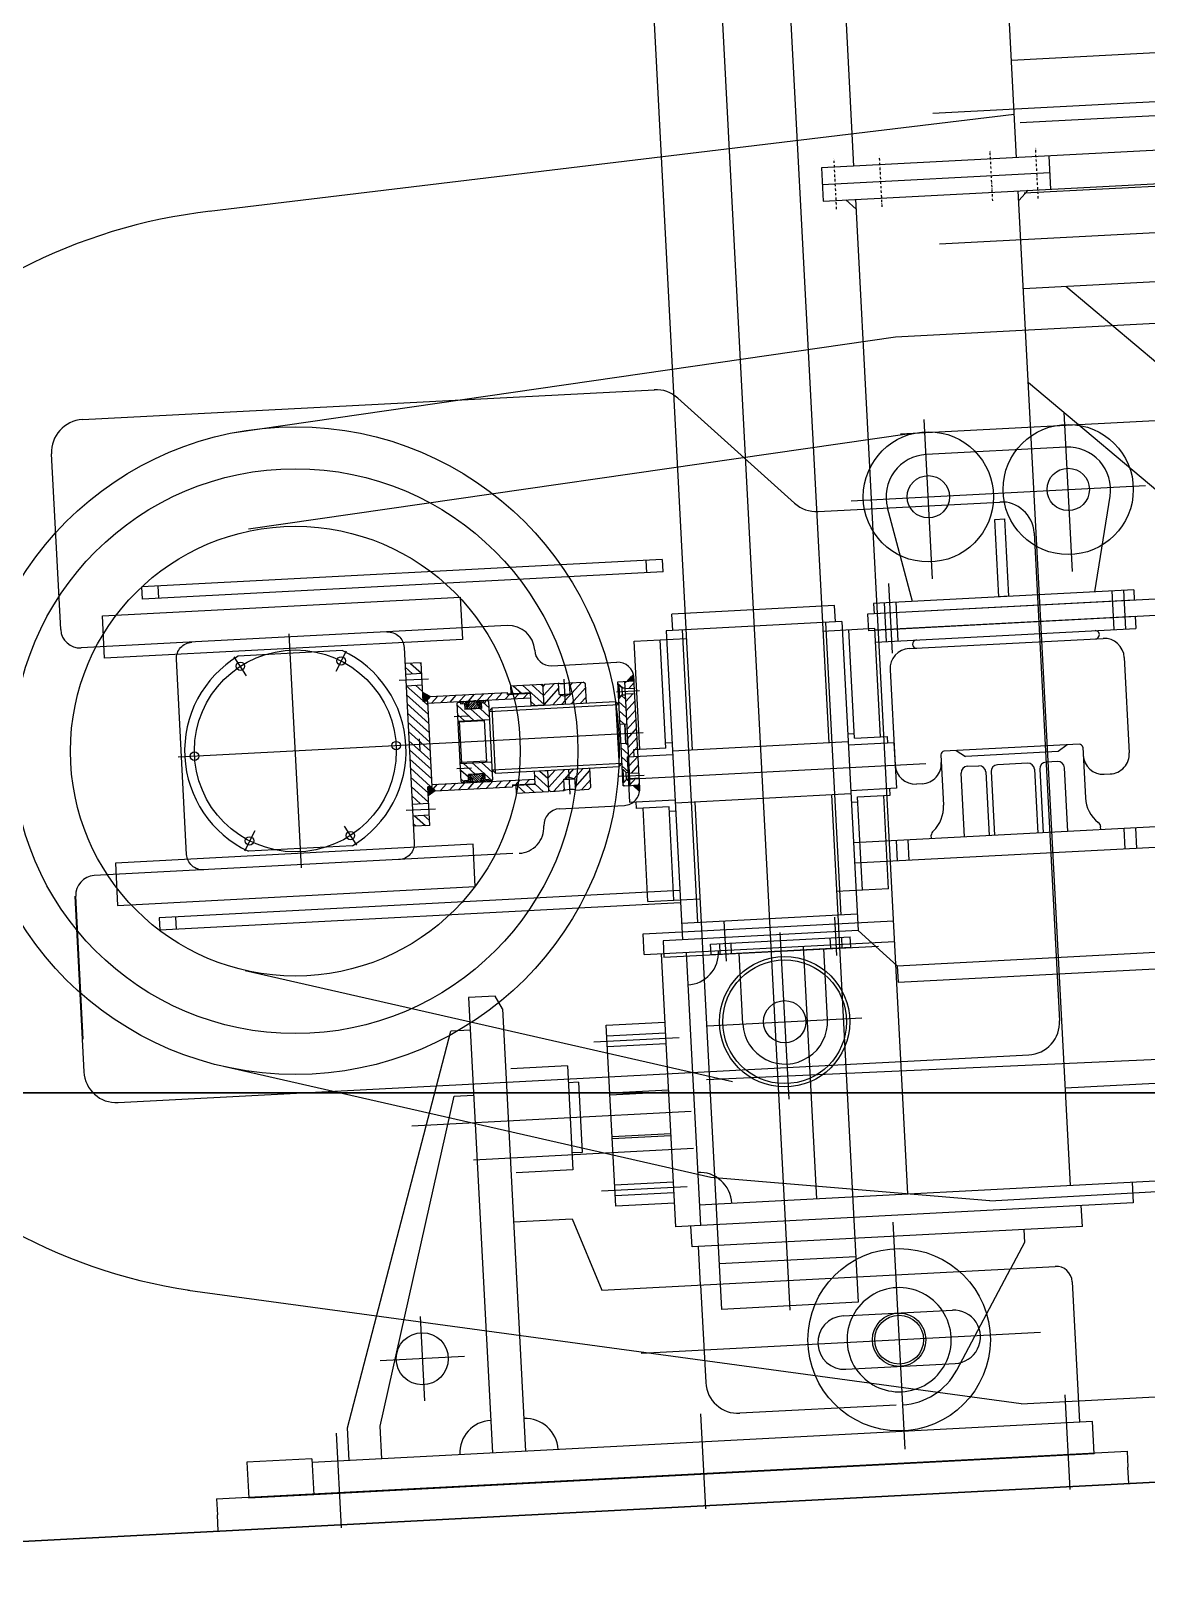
# Model space of a CAD drawing. Extents: x -114252 to 133381, y -28335 to 130380.
# Drawn here: x 35072 to 36785, y 8248 to 10630 of the extents above; entities that cross this region are included whole.
import ezdxf

# ---------------------------------------------------------------- set-up
doc = ezdxf.new("R2010")
doc.units = 0
doc.header["$LTSCALE"] = 3.5
doc.header["$MEASUREMENT"] = 0
doc.linetypes.add('DASHDOTX2', pattern=[2, 1, -0.5, 0, -0.5])
doc.layers.get('0').update_dxf_attribs({"linetype": 'CONTINUOUS'})
for name, color, linetype in [('_REFERENCE', 253, 'CONTINUOUS'), ('piplayeq', 200, 'CONTINUOUS'), ('Seating-1', 42, 'CONTINUOUS')]:
    doc.layers.add(name, color=color, linetype=linetype)
pattern_1 = [(45, (56203.44, -3360.143), (7.0710678, -7.0710678), [])]
pattern_2 = [(135, (56203.44, -3360.143), (7.0710678, 7.0710678), [])]
pattern_3 = [(315, (56181.4401, -1577.1852), (1.76776695, 1.76776695), [])]
pattern_4 = [(45, (56181.4401, -1257.8916), (1.76776695, -1.76776695), [])]

# ---------------------------------------------------------------- blocks, each defined once
blk = doc.blocks.new('tensioner_profile')
h = blk.add_hatch()
h.set_pattern_fill('_USER', color=256, scale=10, angle=45, style=0, pattern_type=0)
h.set_pattern_definition(pattern_2)
h.paths.add_polyline_path([(-2998.4, -1352), (-2991.4, -1352), (-2991.4, -1417.5), (-3023.4, -1417.5), (-3023.4, -1326.5), (-2998.4, -1326.5)])
h.paths.add_polyline_path([(-2998.4, -1292.5), (-2998.4, -1308.5), (-3023.4, -1308.5), (-3023.4, -1292.5)])
h.paths.add_polyline_path([(-3023.4, -1417.5), (-3018.4, -1417.5), (-2991.4, -1417.5), (-2991.4, -1483), (-2998.4, -1483), (-2998.4, -1508.5), (-3023.4, -1508.5)])
h.paths.add_polyline_path([(-3023.4, -1542.5), (-3023.4, -1526.5), (-2998.4, -1526.5), (-2998.4, -1542.5)])
h = blk.add_hatch()
h.set_pattern_fill('_USER', color=256, scale=0.1, angle=135, style=0, pattern_type=0)
h.set_pattern_definition([(45, (56121.64565, -2062.46827), (0.07071067812, -0.07071067812), [])])
h.paths.add_polyline_path([(-2684.1, -1337.5), (-2673.9, -1327.6, -0.050253), (-2673.4, -1332.5), (-2673.4, -1337.5)])
h.paths.add_polyline_path([(-2673.4, -1502.5, -0.050253), (-2673.9, -1507.5), (-2683.4, -1497.5), (-2673.4, -1497.5)])
h = blk.add_hatch()
h.set_pattern_fill('_USER', color=256, angle=135, style=0, pattern_type=0)
h.set_pattern_definition([(45, (56203.4401, -3360.143), (0.707106781, -0.707106781), [])])
h.paths.add_polyline_path([(-2994.4, -1352), (-2998.4, -1352), (-2998.4, -1338.3), (-2987.4, -1345)])
h.paths.add_polyline_path([(-2998.4, -1483), (-2994.4, -1483), (-2987.4, -1490), (-2998.4, -1496.8)])
h = blk.add_hatch()
h.set_pattern_fill('_USER', color=256, scale=10, angle=135, style=0, pattern_type=0)
h.set_pattern_definition(pattern_1)
h.paths.add_polyline_path([(-2991.4, -1355), (-2991.4, -1352), (-2994.4, -1352), (-2987.4, -1345), (-2868.4, -1345), (-2868.4, -1348), (-2833.4, -1348), (-2833.4, -1355)])
h.paths.add_polyline_path([(-2833.4, -1480), (-2833.4, -1487), (-2868.4, -1487), (-2868.4, -1490), (-2987.4, -1490), (-2994.4, -1483), (-2991.4, -1483), (-2991.4, -1480)])
h = blk.add_hatch()
h.set_pattern_fill('_USER', color=256, scale=10, angle=45, style=0, pattern_type=0)
h.set_pattern_definition([(135, (56121.646, -2062.468), (7.0710678, 7.0710678), [])])
h.paths.add_polyline_path([(-2909.7, -1367.5), (-2909.7, -1361.5, 0.126129), (-2909.7, -1361.2), (-2909.7, -1359.7, 0.126129), (-2909.7, -1359.4), (-2909.7, -1358.5), (-2903.3, -1358.5), (-2903.3, -1356), (-2899.9, -1356, -0.414214), (-2898.4, -1357.5), (-2898.4, -1385), (-2946.4, -1385), (-2946.4, -1357.5, -0.414214), (-2944.9, -1356), (-2941.4, -1356), (-2941.4, -1358.5), (-2935.1, -1358.5), (-2935.1, -1359.4, 0.126129), (-2935.1, -1359.7), (-2935.1, -1361.2, 0.126129), (-2935.1, -1361.5), (-2935.1, -1367.5)])
h.paths.add_polyline_path([(-2898.4, -1450), (-2898.4, -1477.5, -0.414214), (-2899.9, -1479), (-2903.3, -1479), (-2903.3, -1476.6), (-2909.7, -1476.6), (-2909.7, -1475.7, 0.126129), (-2909.7, -1475.4), (-2909.7, -1473.9, 0.126129), (-2909.7, -1473.6), (-2909.7, -1467.5), (-2935.1, -1467.5), (-2935.1, -1473.6, 0.126129), (-2935.1, -1473.9), (-2935.1, -1475.4, 0.126129), (-2935.1, -1475.7), (-2935.1, -1476.6), (-2941.4, -1476.6), (-2941.4, -1479), (-2944.9, -1479, -0.414214), (-2946.4, -1477.5), (-2946.4, -1450)])
h = blk.add_hatch()
h.set_pattern_fill('ANSI31', color=256, scale=20, angle=90, style=0)
h.set_pattern_definition(pattern_4)
h.paths.add_polyline_path([(-2941.4, -1355), (-2932.7, -1355), (-2932.7, -1359.5, -0.414214), (-2933.3, -1360.1), (-2934.5, -1360.1, -0.342487), (-2935.1, -1359.7), (-2935.1, -1358.5), (-2941.4, -1358.5)])
h = blk.add_hatch()
h.set_pattern_fill('ANSI31', color=256, scale=20, angle=90, style=0)
h.set_pattern_definition(pattern_4)
h.paths.add_polyline_path([(-2929, -1360.3), (-2929, -1355.8), (-2927.1, -1355.2, -0.211884), (-2925.2, -1355.4, 0.313904), (-2922.5, -1355.4, -0.211884), (-2920.6, -1355.2), (-2918.8, -1355.8), (-2918.8, -1360.3, 0.253577), (-2917.9, -1361.8), (-2916.7, -1362.2, -0.323836), (-2916.3, -1362.8), (-2916.3, -1367.5), (-2922.1, -1367.5, 0.333333), (-2925.7, -1367.5), (-2931.4, -1367.5), (-2931.4, -1362.8, -0.323836), (-2931, -1362.2), (-2929.8, -1361.8, 0.253577)])
h.paths.add_polyline_path([(-2932.1, -1355.9), (-2929.6, -1355.1), (-2929.6, -1360.3, -0.238005), (-2930.1, -1361.3), (-2931.2, -1361.7, 0.323836), (-2932.1, -1362.8), (-2932.1, -1367.5), (-2935.1, -1367), (-2935.1, -1361.2, -0.342487), (-2934.5, -1360.7), (-2933.3, -1360.7, 0.414214), (-2932.1, -1359.5)])
h.paths.add_polyline_path([(-2918.2, -1355.1), (-2915.7, -1355.9), (-2915.7, -1359.5, 0.414214), (-2914.5, -1360.7), (-2913.3, -1360.7, -0.342487), (-2912.7, -1361.2), (-2912.7, -1367), (-2915.7, -1367.5), (-2915.7, -1362.8, 0.323836), (-2916.6, -1361.7), (-2917.7, -1361.3, -0.028472), (-2917.8, -1361.2, -0.208122), (-2918.2, -1360.3)])
h = blk.add_hatch()
h.set_pattern_fill('ANSI31', color=256, scale=20, angle=90, style=0)
h.set_pattern_definition([(45, (56184.4401, -1257.8916), (1.76776695, -1.76776695), [])])
h.paths.add_polyline_path([(-2910.3, -1360.1, 0.342487), (-2909.7, -1359.7), (-2909.7, -1361.2, 0.342487), (-2910.3, -1360.7), (-2911.5, -1360.7, -0.414214), (-2912.7, -1359.5), (-2912.7, -1355.9), (-2915.2, -1355.1), (-2915.2, -1360.3, 0.238005), (-2914.7, -1361.3), (-2913.6, -1361.7, -0.323836), (-2912.7, -1362.8), (-2912.7, -1367.5), (-2909.7, -1367), (-2909.7, -1358.5), (-2903.3, -1358.5), (-2903.3, -1355), (-2912.1, -1355), (-2912.1, -1359.5, 0.414214), (-2911.5, -1360.1)])
h = blk.add_hatch()
h.set_pattern_fill('_USER', color=256, scale=10, angle=45, style=0, pattern_type=0)
h.set_pattern_definition(pattern_2)
h.paths.add_polyline_path([(-2863.4, -1335), (-2813.4, -1335), (-2813.4, -1367), (-2833.4, -1367), (-2833.4, -1347), (-2863.4, -1347), (-2863.4, -1346)])
h.paths.add_polyline_path([(-2863.4, -1488), (-2833.4, -1488), (-2833.4, -1468), (-2813.4, -1468), (-2813.4, -1497), (-2813.4, -1500), (-2863.4, -1500), (-2863.4, -1489)])
h = blk.add_hatch()
h.set_pattern_fill('_USER', color=256, scale=10, angle=135, style=0, pattern_type=0)
h.set_pattern_definition(pattern_1)
h.paths.add_polyline_path([(-2813.4, -1338), (-2810.4, -1335), (-2789.4, -1335), (-2789.4, -1352), (-2780.9, -1355), (-2780.9, -1367.5), (-2813.4, -1367.5)])
h.paths.add_polyline_path([(-2772.4, -1352), (-2772.4, -1335), (-2751.4, -1335), (-2748.4, -1338), (-2748.4, -1367.5), (-2780.9, -1367.5), (-2780.9, -1355)])
h.paths.add_polyline_path([(-2748.4, -1497), (-2751.4, -1500), (-2772.4, -1500), (-2772.4, -1483), (-2780.9, -1480), (-2780.9, -1467.5), (-2748.4, -1467.5)])
h.paths.add_polyline_path([(-2789.4, -1483), (-2789.4, -1500), (-2810.4, -1500), (-2813.4, -1497), (-2813.4, -1467.5), (-2780.9, -1467.5), (-2780.9, -1480)])
h = blk.add_hatch()
h.set_pattern_fill('_USER', color=256, scale=10, angle=45, style=0, pattern_type=0)
h.set_pattern_definition(pattern_2)
h.paths.add_polyline_path([(-2698.4, -1362.5), (-2697.1, -1362.5), (-2692.9, -1358), (-2688.4, -1358), (-2688.4, -1402.5), (-2698.4, -1402.5)])
h.paths.add_polyline_path([(-2688.4, -1337.5), (-2688.4, -1347), (-2692.9, -1347), (-2697.1, -1342.5), (-2698.4, -1342.5), (-2698.4, -1337.5)])
h.paths.add_polyline_path([(-2698.4, -1432.5), (-2688.4, -1432.5), (-2688.4, -1477), (-2692.9, -1477), (-2697.1, -1472.5), (-2698.4, -1472.5)])
h.paths.add_polyline_path([(-2692.9, -1488), (-2688.4, -1488), (-2688.4, -1497.5), (-2698.4, -1497.5), (-2698.4, -1492.5), (-2697.1, -1492.5)])
h = blk.add_hatch()
h.set_pattern_fill('_USER', color=256, scale=10, angle=135, style=0, pattern_type=0)
h.set_pattern_definition(pattern_1)
h.paths.add_polyline_path([(-2688.4, -1337.5), (-2673.4, -1337.5), (-2673.4, -1348.5), (-2688.4, -1348.5)])
h.paths.add_polyline_path([(-2688.4, -1356.5), (-2673.4, -1356.5), (-2673.4, -1417.5), (-2688.4, -1417.5)])
h.paths.add_polyline_path([(-2688.4, -1417.5), (-2673.4, -1417.5), (-2673.4, -1478.5), (-2688.4, -1478.5)])
h.paths.add_polyline_path([(-2688.4, -1497.5), (-2688.4, -1486.5), (-2673.4, -1486.5), (-2673.4, -1497.5)])
h = blk.add_hatch()
h.set_pattern_fill('ANSI31', color=256, scale=20, angle=90, style=0)
h.set_pattern_definition(pattern_3)
h.paths.add_polyline_path([(-2941.4, -1480), (-2932.7, -1480), (-2932.7, -1475.6, 0.414214), (-2933.3, -1475), (-2934.5, -1475, 0.342487), (-2935.1, -1475.4), (-2935.1, -1476.6), (-2941.4, -1476.6)])
h = blk.add_hatch()
h.set_pattern_fill('ANSI31', color=256, scale=20, angle=90, style=0)
h.set_pattern_definition(pattern_3)
h.paths.add_polyline_path([(-2929, -1474.8), (-2929, -1479.3), (-2927.1, -1479.9, 0.211884), (-2925.2, -1479.7, -0.313904), (-2922.5, -1479.7, 0.211884), (-2920.6, -1479.9), (-2918.8, -1479.3), (-2918.8, -1474.8, -0.253577), (-2917.9, -1473.2), (-2916.7, -1472.8, 0.323836), (-2916.3, -1472.3), (-2916.3, -1467.5), (-2922.1, -1467.5, -0.333333), (-2925.7, -1467.5), (-2931.4, -1467.5), (-2931.4, -1472.3, 0.323836), (-2931, -1472.8), (-2929.8, -1473.2, -0.253577)])
h.paths.add_polyline_path([(-2932.1, -1479.2), (-2929.6, -1480), (-2929.6, -1474.8, 0.238005), (-2930.1, -1473.8), (-2931.2, -1473.4, -0.323836), (-2932.1, -1472.3), (-2932.1, -1467.5), (-2935.1, -1468), (-2935.1, -1473.9, 0.342487), (-2934.5, -1474.3), (-2933.3, -1474.3, -0.414214), (-2932.1, -1475.6)])
h.paths.add_polyline_path([(-2918.2, -1480), (-2915.7, -1479.2), (-2915.7, -1475.6, -0.414214), (-2914.5, -1474.3), (-2913.3, -1474.3, 0.342487), (-2912.7, -1473.9), (-2912.7, -1468), (-2915.7, -1467.5), (-2915.7, -1472.3, -0.323836), (-2916.6, -1473.4), (-2917.7, -1473.8, 0.028472), (-2917.8, -1473.9, 0.208122), (-2918.2, -1474.8)])
h = blk.add_hatch()
h.set_pattern_fill('ANSI31', color=256, scale=20, angle=90, style=0)
h.set_pattern_definition([(315, (56184.4401, -1577.1852), (1.76776695, 1.76776695), [])])
h.paths.add_polyline_path([(-2910.3, -1475, -0.342487), (-2909.7, -1475.4), (-2909.7, -1473.9, -0.342487), (-2910.3, -1474.3), (-2911.5, -1474.3, 0.414214), (-2912.7, -1475.6), (-2912.7, -1479.2), (-2915.2, -1480), (-2915.2, -1474.8, -0.238005), (-2914.7, -1473.8), (-2913.6, -1473.4, 0.323836), (-2912.7, -1472.3), (-2912.7, -1467.5), (-2909.7, -1468), (-2909.7, -1476.6), (-2903.3, -1476.6), (-2903.3, -1480), (-2912.1, -1480), (-2912.1, -1475.6, -0.414214), (-2911.5, -1475)])
for p, q in [((-2295, -566), (-2295, 3972.8)), ((-2045, -566), (-2045, 3648.4)), ((-2485, 1823.7), (-2485, -2314.6)), ((-2590, 151.9), (-2590, -1448.1)), ((-2380, 151.9), (-2380, -1448.1)), ((-2045, -416), (2045, -416)), ((-2045, -499.4), (-3287.4, -583.4)), ((-2036.4, -512.2), (2177.1, -512.2)), ((-2310, -616.8), (-2295, -631.8)), ((-2295, -2146), (-2295, -616.8)), ((-2045, -2146), (-2045, -616.8)), ((-2030, -616.8), (-2045, -631.8)), ((-2036.4, -620.6), (2177.1, -620.6)), ((-2045, -766.8), (2020, -766.8)), ((-1980, -766.8), (-770, -1898.1)), ((-3266.3, -924.5), (-2245.1, -831)), ((-2245.1, -831), (2294.6, -830.8)), ((-3498.4, -892.5), (-2619, -892.5)), ((-2583.7, -907.3), (-2413.1, -1077.9)), ((-2045, -911.3), (-885, -1996)), ((-3548.4, -1212.5), (-3548.4, -942.5)), ((-1992.5, -1205.1), (-1992.5, -960)), ((-3252.6, -1073.4), (-2231.4, -980)), ((2294.6, -980.4), (-2245.1, -980.6)), ((-1992.5, -1013.8), (-2207.5, -1013.8)), ((-2377.7, -1092.5), (-2098.4, -1092.5)), ((-2240, -1237.8), (-2271.1, -1092.4)), ((-1960, -1237.8), (-1928.9, -1092.4)), ((-2048.4, -1142.5), (-2048.4, -1892.5)), ((-2620.4, -1153.5), (-3420.4, -1153.5)), ((-3420.4, -1172.5), (-3420.4, -1153.5)), ((-3395.4, -1172.5), (-3395.4, -1153.5)), ((-2645, -1172.5), (-2645, -1153.5)), ((-2620, -1172.5), (-2620, -1153.5)), ((-2620, -1172.5), (-3420.4, -1172.5)), ((-2275, -1315.7), (-2275, -1208.5)), ((-3198.4, -1597.5), (-3198.4, -1237.5)), ((-2360, -1238.1), (-2610, -1238.1)), ((-2610, -1263.1), (-2610, -1238.1)), ((-2360, -1263.1), (-2360, -1238.1)), ((-2284, -1237.8), (-2284, -1297.3)), ((-2266, -1237.8), (-2266, -1297.3)), ((-1934, -1237.8), (-1934, -1297.3)), ((-1916, -1237.8), (-1916, -1297.3)), ((-2863.4, -1242.5), (-3518.4, -1242.5)), ((2310, -1253.8), (-2310, -1253.8)), ((-2310, -1253.8), (-2310, -1279.2)), ((-3267.1, -1298.5), (-3284.6, -1268.1)), ((-3118.4, -1267.5), (-3278.4, -1267.5)), ((-3129.6, -1298.5), (-3112.1, -1268.1)), ((-2823.4, -1282.5), (-2823.4, -1282.5)), ((-2670, -1276.6), (-2590, -1276.6)), ((-2670, -1443.1), (-2670, -1276.6)), ((-2630, -1443.1), (-2630, -1276.6)), ((-2620, -1263.1), (-2620, -1738.1)), ((-2350, -1263.1), (-2620, -1263.1)), ((-2595, -1713.1), (-2595, -1263.1)), ((-2300, -1276.6), (-2380, -1276.6)), ((-2375, -1713.1), (-2375, -1263.1)), ((-2350, -1263.1), (-2350, -1738.1)), ((-2340, -1443.1), (-2340, -1276.6)), ((2310, -1279.2), (-2310, -1279.2)), ((-2300, -1443.1), (-2300, -1276.6)), ((-2300, -1278.3), (-1900, -1278.3)), ((-1900, -1278.3), (-1900, -1297.3)), ((-2998.4, -1292.5), (-3023.4, -1292.5)), ((-3023.4, -1308.5), (-2998.4, -1308.5)), ((-2998.4, -1352), (-2998.4, -1292.5)), ((-2823.4, -1292.5), (-2823.4, -1292.5)), ((-2798.4, -1307.5), (-2698.4, -1307.5)), ((-2300, -1297.3), (-1900, -1297.3)), ((-2249, -1310), (-1951, -1310)), ((-3033.4, -1317.5), (-2988.4, -1317.5)), ((-3023.4, -1326.5), (-2998.4, -1326.5)), ((-2780.9, -1329.3), (-2780.9, -1367.5)), ((-2684.1, -1337.5), (-2673.9, -1327.6)), ((-2673.4, -1502.5), (-2673.4, -1332.5)), ((-2987.4, -1345), (-2998.4, -1338.3)), ((-2991.4, -1352), (-2998.4, -1352)), ((-2987.4, -1345), (-2994.4, -1352)), ((-2991.4, -1483), (-2991.4, -1352)), ((-2991.4, -1355), (-2833.4, -1355)), ((-2987.4, -1345), (-2868.4, -1345)), ((-2946.4, -1477.5), (-2946.4, -1357.5)), ((-2944.9, -1356), (-2941.4, -1356)), ((-2941.4, -1355), (-2941.4, -1358.5)), ((-2932.7, -1355), (-2932.7, -1359.5)), ((-2929.6, -1355.1), (-2932.1, -1355.9)), ((-2932.1, -1355.9), (-2932.1, -1359.5)), ((-2929.6, -1355.1), (-2929.6, -1360.3)), ((-2927.1, -1355.2), (-2929, -1355.8)), ((-2929, -1355.8), (-2929, -1360.3)), ((-2917.6, -1355.2), (-2915.8, -1355.8)), ((-2915.8, -1355.8), (-2915.8, -1360.3)), ((-2915.2, -1355.1), (-2912.7, -1355.9)), ((-2915.2, -1355.1), (-2915.2, -1360.3)), ((-2912.7, -1355.9), (-2912.7, -1359.5)), ((-2912.1, -1355), (-2912.1, -1359.5)), ((-2903.3, -1355), (-2903.3, -1358.5)), ((-2899.9, -1356), (-2903.3, -1356)), ((-2898.4, -1357.5), (-2898.4, -1477.5)), ((-2868.4, -1348), (-2868.4, -1345)), ((-2868.4, -1347), (-2833.4, -1347)), ((-2868.4, -1348), (-2833.4, -1348)), ((-2863.4, -1335), (-2863.4, -1347)), ((-2863.4, -1335), (-2813.4, -1335)), ((-2833.4, -1367.5), (-2833.4, -1347)), ((-2810.4, -1335), (-2813.4, -1338)), ((-2813.4, -1367.5), (-2813.4, -1335)), ((-2810.4, -1335), (-2789.4, -1335)), ((-2789.4, -1352), (-2789.4, -1335)), ((-2789.4, -1352), (-2780.9, -1355)), ((-2789.4, -1352), (-2772.4, -1352)), ((-2780.9, -1355), (-2772.4, -1352)), ((-2772.4, -1335), (-2751.4, -1335)), ((-2772.4, -1352), (-2772.4, -1335)), ((-2748.4, -1338), (-2751.4, -1335)), ((-2748.4, -1367.5), (-2748.4, -1338)), ((-2701.5, -1352.5), (-2665.8, -1352.5)), ((-2698.4, -1337.5), (-2673.4, -1337.5)), ((-2698.4, -1497.5), (-2698.4, -1337.5)), ((-2698.4, -1342.5), (-2697.1, -1342.5)), ((-2697.1, -1342.5), (-2692.9, -1347)), ((-2697.1, -1342.5), (-2697.1, -1362.5)), ((-2697.1, -1362.5), (-2692.9, -1358)), ((-2692.9, -1347), (-2688.4, -1347)), ((-2692.9, -1347), (-2692.9, -1358)), ((-2692.9, -1358), (-2688.4, -1358)), ((-2688.4, -1337.5), (-2688.4, -1497.5)), ((-2688.4, -1348.5), (-2673.4, -1348.5)), ((-2688.4, -1356.5), (-2673.4, -1356.5)), ((-2280, -1341), (-2280, -1487.3)), ((-1920, -1341), (-1920, -1487.3)), ((-2952.2, -1377.6), (-2929.7, -1377.6)), ((-2941.4, -1358.5), (-2935.1, -1358.5)), ((-2935.1, -1358.5), (-2935.1, -1367.5)), ((-2932.1, -1367.5), (-2935.1, -1367)), ((-2909.7, -1367.5), (-2935.1, -1367.5)), ((-2934.5, -1360.1), (-2933.3, -1360.1)), ((-2934.5, -1360.7), (-2933.3, -1360.7)), ((-2932.1, -1362.8), (-2932.1, -1367.5)), ((-2931.4, -1362.8), (-2931.4, -1367.5)), ((-2930.1, -1361.3), (-2931.2, -1361.7)), ((-2929.8, -1361.8), (-2931, -1362.2)), ((-2914.9, -1361.8), (-2913.7, -1362.2)), ((-2914.7, -1361.3), (-2913.6, -1361.7)), ((-2913.3, -1362.8), (-2913.3, -1367.5)), ((-2912.7, -1362.8), (-2912.7, -1367.5)), ((-2912.7, -1367.5), (-2909.7, -1367)), ((-2910.3, -1360.1), (-2911.5, -1360.1)), ((-2910.3, -1360.7), (-2911.5, -1360.7)), ((-2909.7, -1358.5), (-2903.3, -1358.5)), ((-2909.7, -1358.5), (-2909.7, -1367.5)), ((-2893.4, -1367.5), (-2898.4, -1372.4)), ((-2898.4, -1372.5), (-2698.4, -1372.5)), ((-2893.4, -1367.5), (-2703.4, -1367.5)), ((-2893.4, -1467.5), (-2893.4, -1367.5)), ((-2833.4, -1367), (-2813.4, -1367)), ((-2703.4, -1367.5), (-2703.4, -1467.5)), ((-2703.4, -1367.5), (-2698.4, -1372.5)), ((-2698.4, -1362.5), (-2697.1, -1362.5)), ((-2946.4, -1385), (-2898.4, -1385)), ((-2944.9, -1385), (-2946.4, -1386.5)), ((-2906.4, -1386.5), (-2946.4, -1386.5)), ((-2944.9, -1385), (-2944.9, -1450)), ((-2906.4, -1385), (-2906.4, -1450)), ((-2698.4, -1402.5), (-2688.4, -1402.5)), ((-2691.4, -1402.5), (-2690.4, -1403.5)), ((-2691.4, -1402.5), (-2691.4, -1432.5)), ((-2690.4, -1431.5), (-2690.4, -1403.5)), ((-2663.6, -1417.5), (-3378.4, -1417.5)), ((-3007.4, -1408.8), (-3007.4, -1426.3)), ((-2944.9, -1450), (-2946.4, -1448.5)), ((-2906.4, -1448.5), (-2946.4, -1448.5)), ((-2946.4, -1450), (-2898.4, -1450)), ((-2698.4, -1432.5), (-2688.4, -1432.5)), ((-2690.4, -1431.5), (-2691.4, -1432.5)), ((-2690, -1453.1), (-2690, -1523.1)), ((-2690, -1453.1), (-2620, -1453.1)), ((-2630, -1443.1), (-2680, -1443.1)), ((-2680, -1443.1), (-2680, -1453.1)), ((-2620, -1435.6), (-2630, -1435.6)), ((-2350, -1448.1), (-2620, -1448.1)), ((-2350, -1435.6), (-2340, -1435.6)), ((-2280, -1453.1), (-2350, -1453.1)), ((-2340, -1443.1), (-2290, -1443.1)), ((-2290, -1443.1), (-2290, -1453.1)), ((-2280, -1453.1), (-2280, -1523.1)), ((-2952.2, -1457.4), (-2929.7, -1457.4)), ((-2941.4, -1480), (-2941.4, -1476.6)), ((-2941.4, -1476.6), (-2935.1, -1476.6)), ((-2932.1, -1467.5), (-2935.1, -1468)), ((-2909.7, -1467.5), (-2935.1, -1467.5)), ((-2935.1, -1476.6), (-2935.1, -1467.5)), ((-2934.5, -1474.3), (-2933.3, -1474.3)), ((-2934.5, -1475), (-2933.3, -1475)), ((-2932.7, -1480), (-2932.7, -1475.6)), ((-2932.1, -1472.3), (-2932.1, -1467.5)), ((-2932.1, -1479.2), (-2932.1, -1475.6)), ((-2931.4, -1472.3), (-2931.4, -1467.5)), ((-2930.1, -1473.8), (-2931.2, -1473.4)), ((-2929.8, -1473.2), (-2931, -1472.8)), ((-2929.6, -1480), (-2929.6, -1474.8)), ((-2929, -1479.3), (-2929, -1474.8)), ((-2915.8, -1479.3), (-2915.8, -1474.8)), ((-2915.2, -1480), (-2915.2, -1474.8)), ((-2914.9, -1473.2), (-2913.7, -1472.8)), ((-2914.7, -1473.8), (-2913.6, -1473.4)), ((-2913.3, -1472.3), (-2913.3, -1467.5)), ((-2912.7, -1472.3), (-2912.7, -1467.5)), ((-2912.7, -1467.5), (-2909.7, -1468)), ((-2912.7, -1479.2), (-2912.7, -1475.6)), ((-2912.1, -1480), (-2912.1, -1475.6)), ((-2910.3, -1474.3), (-2911.5, -1474.3)), ((-2910.3, -1475), (-2911.5, -1475)), ((-2909.7, -1476.6), (-2909.7, -1467.5)), ((-2909.7, -1476.6), (-2903.3, -1476.6)), ((-2903.3, -1480), (-2903.3, -1476.6)), ((-2898.4, -1462.4), (-2698.4, -1462.4)), ((-2893.4, -1467.5), (-2898.4, -1462.4)), ((-2893.4, -1467.5), (-2703.4, -1467.5)), ((-2833.4, -1488), (-2833.4, -1467.5)), ((-2833.4, -1468), (-2813.4, -1468)), ((-2813.4, -1467.5), (-2813.4, -1500)), ((-2780.9, -1467.5), (-2780.9, -1506.1)), ((-2748.4, -1497), (-2748.4, -1467.5)), ((-2703.4, -1467.5), (-2698.4, -1462.5)), ((-2698.4, -1472.5), (-2697.1, -1472.5)), ((-2697.1, -1492.5), (-2697.1, -1472.5)), ((-2697.1, -1472.5), (-2692.9, -1477)), ((-2692.9, -1488), (-2692.9, -1477)), ((-2692.9, -1477), (-2688.4, -1477)), ((-2209, -1475.2), (-2209, -1552.9)), ((-1996, -1470.2), (-2204, -1470.2)), ((-2185.5, -1470.2), (-2171.3, -1479.8)), ((-2014.5, -1470.2), (-2028.7, -1479.8)), ((-1991, -1475.2), (-1991, -1552.9)), ((-2991.4, -1483), (-2998.4, -1483)), ((-2998.4, -1542.5), (-2998.4, -1483)), ((-2987.4, -1490), (-2998.4, -1496.8)), ((-2987.4, -1490), (-2994.4, -1483)), ((-2991.4, -1480), (-2833.4, -1480)), ((-2987.4, -1490), (-2868.4, -1490)), ((-2944.9, -1479), (-2941.4, -1479)), ((-2929.6, -1480), (-2932.1, -1479.2)), ((-2927.1, -1479.9), (-2929, -1479.3)), ((-2917.6, -1479.9), (-2915.8, -1479.3)), ((-2915.2, -1480), (-2912.7, -1479.2)), ((-2899.9, -1479), (-2903.3, -1479)), ((-2868.4, -1487), (-2833.4, -1487)), ((-2868.4, -1487), (-2868.4, -1490)), ((-2868.4, -1488), (-2833.4, -1488)), ((-2863.4, -1488), (-2863.4, -1500)), ((-2863.4, -1500), (-2813.4, -1500)), ((-2810.4, -1500), (-2813.4, -1497)), ((-2810.4, -1500), (-2789.4, -1500)), ((-2789.4, -1483), (-2780.9, -1480)), ((-2789.4, -1483), (-2789.4, -1500)), ((-2789.4, -1483), (-2772.4, -1483)), ((-2780.9, -1480), (-2772.4, -1483)), ((-2772.4, -1483), (-2772.4, -1500)), ((-2772.4, -1500), (-2751.4, -1500)), ((-2751.4, -1500), (-2748.4, -1497)), ((-2703.9, -1482.5), (-2665.8, -1482.5)), ((-2698.4, -1492.5), (-2697.1, -1492.5)), ((-2698.4, -1497.5), (-2673.4, -1497.5)), ((-2697.1, -1492.5), (-2692.9, -1488)), ((-2692.9, -1488), (-2688.4, -1488)), ((-2232.7, -1488.1), (-2692.3, -1488.1)), ((-2688.4, -1478.5), (-2673.4, -1478.5)), ((-2688.4, -1486.5), (-2673.4, -1486.5)), ((-2683.4, -1497.5), (-2673.9, -1507.5)), ((-2028.7, -1479.8), (-2171.3, -1479.8)), ((-2169.4, -1495.1), (-2151.6, -1495.1)), ((-2076.9, -1495.1), (-2123.1, -1495.1)), ((-2030.6, -1495.1), (-2048.4, -1495.1)), ((-3033.4, -1517.5), (-2988.4, -1517.5)), ((-3023.4, -1508.5), (-2998.4, -1508.5)), ((-2690, -1523.1), (-2620, -1523.1)), ((-2680, -1533.1), (-2680, -1523.1)), ((-2280, -1523.1), (-2350, -1523.1)), ((-2290, -1533.1), (-2290, -1523.1)), ((-2240, -1518.3), (-2249, -1518.3)), ((-2179.4, -1603.1), (-2179.4, -1505.1)), ((-2141.6, -1505.1), (-2141.6, -1603.1)), ((-2133.1, -1505.1), (-2133.1, -1603.1)), ((-2066.9, -1505.1), (-2066.9, -1603.1)), ((-2058.4, -1505.1), (-2058.4, -1603.1)), ((-2020.6, -1603.1), (-2020.6, -1505.1)), ((-1960, -1518.3), (-1951, -1518.3)), ((-3267.1, -1536.6), (-3284.6, -1566.9)), ((-3129.6, -1536.6), (-3112.1, -1566.9)), ((-3023.4, -1526.5), (-2998.4, -1526.5)), ((-2998.4, -1542.5), (-3023.4, -1542.5)), ((-2823.4, -1542.5), (-2823.4, -1542.5)), ((-2823.4, -1542.5), (-2823.4, -1542.5)), ((-2798.4, -1527.5), (-2698.4, -1527.5)), ((-2630, -1533.1), (-2680, -1533.1)), ((-2670, -1676.6), (-2670, -1533.1)), ((-2630, -1676.6), (-2630, -1533.1)), ((-2620, -1540.6), (-2630, -1540.6)), ((-2350, -1528.1), (-2620, -1528.1)), ((-2590, -1528.1), (-2590, -2308.1)), ((-2380, -1528.1), (-2380, -2308.1)), ((-2350, -1540.6), (-2340, -1540.6)), ((-2340, -1533.1), (-2290, -1533.1)), ((-2340, -1676.6), (-2340, -1533.1)), ((-2300, -1676.6), (-2300, -1533.1)), ((-3118.4, -1567.5), (-3278.4, -1567.5)), ((-2823.4, -1552.5), (-2823.4, -1552.5)), ((-2873.4, -1592.5), (-3516.8, -1592.5)), ((2350, -1603.1), (-2350, -1603.1)), ((-2230.2, -1603.1), (-2230.2, -1598)), ((-1969.8, -1603.1), (-1969.8, -1598)), ((-3548.4, -1622.5), (-3548.4, -1892.5)), ((-3546.8, -1842.5), (-3546.8, -1622.5)), ((2350, -1634.8), (-2350, -1634.8)), ((-2620, -1662.6), (-3420.4, -1662.6)), ((-3420.4, -1662.6), (-3420.4, -1681.6)), ((-3395.4, -1662.6), (-3395.4, -1681.6)), ((-2620.4, -1681.6), (-3420.4, -1681.6)), ((-2670, -1676.6), (-2590, -1676.6)), ((-2300, -1676.6), (-2380, -1676.6)), ((-2350, -1713.1), (-2620, -1713.1)), ((-2680, -1726), (-2295, -1726)), ((-2680, -1757.7), (-2680, -1726)), ((-2350, -1738.1), (-2292.9, -1795.2)), ((-2554.7, -1960), (-3293, -1750.9)), ((-2680, -1757.8), (-2295, -1757.8)), ((-2653.7, -1757.8), (-2653.7, -2177.8)), ((-2615.6, -1757.8), (-2615.6, -2177.8)), ((-2563.8, -1747.1), (-2563.8, -1763.1)), ((-2546.3, -1747.1), (-2546.3, -1763.1)), ((-2393.8, -1747.1), (-2393.8, -1763.1)), ((-2376.3, -1747.1), (-2376.3, -1763.1)), ((-2952.7, -1809.6), (-2952.7, -2509.6)), ((-2911.8, -1809.6), (-2952.7, -1809.6)), ((-2901.8, -1829.6), (-2911.8, -1809.6)), ((-2292.9, -1795.2), (2292.9, -1795.2)), ((-2292.9, -1795.2), (-2292.9, -1820.6)), ((-2901.8, -1829.6), (-2901.8, -2509.6)), ((-2292.9, -1820.6), (2292.9, -1820.6)), ((-3172.7, -2459.6), (-2982.7, -1859.6)), ((-2952.7, -1859.6), (-2982.7, -1859.6)), ((-2743.7, -2141.2), (-2743.7, -1863.2)), ((-2743.7, -1863.2), (-2653.7, -1863.2)), ((-2595.6, -2104.7), (-3333.9, -1895.7)), ((-2806.7, -1922.2), (-2893.7, -1922.2)), ((-2806.7, -1922.2), (-2806.7, -2082.2)), ((-3498.4, -1942.5), (-2098.4, -1942.5)), ((-3122.7, -2459.6), (-2982.7, -1959.7)), ((-2982.7, -1959.7), (-2952.7, -1959.7)), ((-2594.4, -1954.3), (2375.5, -1992.8)), ((-2045, -1996), (2045, -1996)), ((-2806.7, -2082.2), (-2893.7, -2082.2)), ((-2170, -2163.2), (-2595.6, -2104.7)), ((-2653.7, -2141.2), (-2743.7, -2141.2)), ((-2170, -2163.2), (2374.4, -2143.2)), ((-2901.8, -2157), (-2811.8, -2157)), ((-2811.8, -2157), (-2771.8, -2268.8)), ((-2615.6, -2146), (2655, -2146)), ((-1950, -2146), (-1950, -2177.8)), ((-1950, -2177.8), (-2653.7, -2177.8)), ((-2630, -2209.7), (-2630, -2177.8)), ((-2030, -2209.7), (-2030, -2177.8)), ((-2030, -2209.7), (-2630, -2209.7)), ((-2620, -2268.8), (-2620, -2209.7)), ((-2120, -2209.7), (-2120, -2229.7)), ((-2138, -2477), (-3406.5, -2236)), ((-2380, -2238.1), (-2590, -2238.1)), ((-2120, -2229.7), (-2143.4, -2268.8)), ((-2771.8, -2268.8), (-2075, -2268.8)), ((-2380, -2308.1), (-2590, -2308.1)), ((-2050, -2293.8), (-2050, -2509.6)), ((-2404, -2327.8), (-2236, -2327.8)), ((-2404, -2409.8), (-2236, -2409.8)), ((-3172.7, -2509.6), (-3172.7, -2459.6)), ((-3122.7, -2509.6), (-3122.7, -2459.6)), ((-2138, -2477), (2258.8, -2477)), ((-3230, -2504.3), (-3230, -2559.6)), ((-2030, -2509.6), (-3230, -2509.6)), ((-2030, -2559.6), (-2030, -2509.6)), ((-2030, -2559.6), (-3230, -2559.6))]:
    blk.add_line(p, q)
at = {"ltscale": 0.5}
for p, q in [((-2170, -491), (2170, -491)), ((-2170, -691.8), (2170, -691.8)), ((-3230, -2504.3), (-3330, -2504.3)), ((-3330, -2504.3), (-3330, -2559.6)), ((-3230, -2559.6), (-3330, -2559.6))]:
    blk.add_line(p, q, dxfattribs=at)
at = {"linetype": 'DASHDOTX2'}
for p, q in [((-2325, -630.4), (-2325, -552.3)), ((-2255, -630.4), (-2255, -552.3)), ((-2085, -630.4), (-2085, -552.3)), ((-2015, -630.4), (-2015, -552.3))]:
    blk.add_line(p, q, dxfattribs=at)
at = {"ltscale": 0.3}
for p, q in [((-2207.5, -1205.1), (-2207.5, -960)), ((-2326.3, -1078.8), (-1873.7, -1078.8)), ((-2555, -1713.1), (-2555, -1774.5)), ((-2470, -1734.9), (-2470, -1990.9)), ((-2385, -1715.6), (-2385, -1774.5)), ((-2588.8, -1872.1), (-2351.2, -1872.1))]:
    blk.add_line(p, q, dxfattribs=at)
at = {"linetype": 'Continuous'}
for p, q in [((-1900, -1237.8), (-2300, -1237.8)), ((-2300, -1237.8), (-2300, -1253.8)), ((-1900, -1237.8), (-1900, -1253.8)), ((-1900, -1253.8), (-2300, -1253.8)), ((-2577.5, -1763.1), (-2577.5, -1747.1)), ((-2577.5, -1747.1), (-2362.5, -1747.1)), ((-2577.5, -1763.1), (-2362.5, -1763.1)), ((-2534.2, -1872.1), (-2534.2, -1763.1)), ((-2404.2, -1872.1), (-2404.2, -1763.1)), ((-2362.5, -1763.1), (-2362.5, -1747.1))]:
    blk.add_line(p, q, dxfattribs=at)
at = {"ltscale": 5}
for p, q in [((-2857.4, -1476.5), (-2857.4, -1475.5)), ((-2764.3, -1887.7), (-2632.9, -1887.7)), ((-2620.5, -2002.2), (-3050, -2002.2)), ((-2764.3, -2116.7), (-2632.9, -2116.7))]:
    blk.add_line(p, q, dxfattribs=at)
at = {"ltscale": 3}
for p, q in [((-2284, -1634.8), (-2284, -1603.1)), ((-2266, -1634.8), (-2266, -1603.1)), ((-1934, -1634.8), (-1934, -1603.1)), ((-1916, -1634.8), (-1916, -1603.1)), ((-2620.2, -2059.3), (-2958.3, -2059.3)), ((-2320, -2188), (-2320, -2537)), ((-3052.7, -2294.6), (-3052.7, -2424.5)), ((-2987.8, -2359.6), (-3117.6, -2359.6)), ((-2716.5, -2368.8), (-2102.7, -2368.8)), ((-3190, -2612.3), (-3190, -2466.7)), ((-2630, -2612.3), (-2630, -2466.7)), ((-2070, -2612.3), (-2070, -2466.7))]:
    blk.add_line(p, q, dxfattribs=at)
at = {"ltscale": 10}
for p, q in [((-2435.6, -1757.8), (-2435.6, -2146)), ((-2743.7, -1879.6), (-2653.7, -1879.6)), ((-2743.7, -1895.9), (-2653.7, -1895.9)), ((-2790.7, -1948.2), (-2806.7, -1948.2)), ((-2790.7, -1948.2), (-2790.7, -2056.2)), ((-2743.7, -1967.2), (-2653.7, -1967.2)), ((-2743.7, -1970.2), (-2653.7, -1970.2)), ((-2743.7, -2034.2), (-2653.7, -2034.2)), ((-2743.7, -2037.2), (-2653.7, -2037.2)), ((-2790.7, -2056.2), (-2806.7, -2056.2)), ((-2743.7, -2108.6), (-2653.7, -2108.6)), ((-2743.7, -2124.9), (-2653.7, -2124.9)), ((-2620, -2268.8), (-2620, -2418.8)), ((-2234.2, -2420.2), (-2143.4, -2268.8)), ((-2330, -2468.8), (-2570, -2468.8))]:
    blk.add_line(p, q, dxfattribs=at)
for points in [[(2345, -566), (-2345, -566)], [(-2345, -566), (-2345, -616.8), (2345, -616.8)], [(-1995, -616.8), (-1995, -566)], [(-2345, -591.4), (-1995, -591.4)], [(-2350, -1738.1), (-2650, -1738.1), (-2650, -1763.5), (-2320, -1763.5)]]:
    blk.add_lwpolyline(points)
for points in [[(-2092.5, -1237.8), (-2107.5, -1237.8), (-2107.5, -1118.8), (-2092.5, -1118.8)], [(-2933.4, -1260), (-3483.4, -1260), (-3483.4, -1195), (-2933.4, -1195)], [(-2933.4, -1575), (-3483.4, -1575), (-3483.4, -1640), (-2933.4, -1640)]]:
    blk.add_lwpolyline(points, close=True)
for points in [[(-3348.4, -1592.5, -0.414214), (-3373.4, -1567.5), (-3373.4, -1267.5, -0.414214), (-3348.4, -1242.5)], [(-3048.4, -1242.5, -0.414214), (-3023.4, -1267.5), (-3023.4, -1567.5, -0.414214), (-3048.4, -1592.5)]]:
    blk.add_lwpolyline(points, format="xyb")
for centre, radius in [((-3198.4, -1417.1), 497.3), ((-2207.5, -1078.8), 100), ((-1992.5, -1078.8), 100), ((-2207.5, -1078.8), 32.5), ((-1992.5, -1078.8), 32.5), ((-3198.4, -1417.5), 155), ((-3275.9, -1283.3), 6.5), ((-3120.9, -1283.3), 6.5), ((-3353.4, -1417.5), 6.5), ((-3043.4, -1417.5), 6.5), ((-3275.9, -1551.8), 6.5), ((-3120.9, -1551.8), 6.5), ((-2470, -1872.1), 100), ((-2470, -1872.1), 95), ((-2470, -1872.1), 32.5), ((-2320, -2368.8), 41)]:
    blk.add_circle(centre, radius)
for centre, radius in [((-3198.4, -1417.9), 433.7), ((-3198.4, -1417.9), 345.3), ((-2320, -2368.8), 140), ((-3052.7, -2359.6), 40)]:
    blk.add_circle(centre, radius, dxfattribs=at)
at = {"ltscale": 15}
blk.add_circle((-2320, -2368.8), 37.5, dxfattribs=at)
for centre, radius, start, end in [((-3235.5, -1417.5), 835.6, 93.3899, 258.3625), ((-3498.4, -942.5), 50, 90, 180), ((-2619.1, -942.6), 50, 45, 90), ((-2207.5, -1078.8), 65, 90, 192.0586), ((-1992.5, -1078.8), 65, 347.9414, 90), ((-2377.7, -1042.5), 50, 225, 270), ((-2098.4, -1142.5), 50, 0, 90), ((-3518.4, -1212.5), 30, 180, 270), ((-2863.4, -1282.5), 40, 0, 90), ((-3198.4, -1417.5), 170, 118.0725, 241.9275), ((-3198.4, -1417.5), 170, 298.0725, 61.9275), ((-2798.4, -1282.5), 25, 180, 270), ((-2698.4, -1332.5), 25, 0, 90), ((-2249, -1341), 31, 90, 180), ((-2237.3, -1303.7), 6.35, 90, 270), ((-1962.7, -1303.7), 6.35, 270, 90), ((-1951, -1341), 31, 0, 90), ((-2944.9, -1357.5), 1.5, 90, 180), ((-2926.4, -1357.4), 2.36, 60.1476, 108), ((-2922.4, -1346), 9.8, 253.1022, 286.8978), ((-2918.4, -1357.4), 2.36, 72, 119.8524), ((-2899.9, -1357.5), 1.5, 0, 90), ((-2934.5, -1359.5), 0.61, 180, 270), ((-2934.5, -1361.3), 0.61, 90, 180), ((-2933.3, -1359.5), 0.61, 270, 0), ((-2933.3, -1359.5), 1.22, 270, 0), ((-2930.8, -1362.8), 1.22, 108.2248, 180), ((-2930.8, -1362.8), 0.61, 108.2248, 180), ((-2930.8, -1360.3), 1.22, 306.4496, 0), ((-2930.8, -1360.3), 1.83, 303.0842, 0), ((-2922.4, -1376.3), 9.39, 69.2429, 110.7571), ((-2913.9, -1360.3), 1.83, 180, 236.9158), ((-2913.9, -1360.3), 1.22, 180, 233.5504), ((-2913.9, -1362.8), 0.61, 0, 71.7752), ((-2913.9, -1362.8), 1.22, 0, 71.7752), ((-2911.5, -1359.5), 1.22, 180, 270), ((-2911.5, -1359.5), 0.61, 180, 270), ((-2910.3, -1359.5), 0.61, 270, 0), ((-2910.3, -1361.3), 0.61, 0, 90), ((-2934.5, -1473.7), 0.61, 180, 270), ((-2934.5, -1475.6), 0.61, 90, 180), ((-2933.3, -1475.6), 1.22, 0, 90), ((-2933.3, -1475.6), 0.61, 0, 90), ((-2930.8, -1472.3), 1.22, 180, 251.7752), ((-2930.8, -1472.3), 0.61, 180, 251.7752), ((-2930.8, -1474.8), 1.22, 0, 53.5504), ((-2930.8, -1474.8), 1.83, 0, 56.9158), ((-2922.4, -1458.8), 9.39, 249.2429, 290.7571), ((-2913.9, -1474.8), 1.83, 123.0842, 180), ((-2913.9, -1474.8), 1.22, 126.4496, 180), ((-2913.9, -1472.3), 0.61, 288.2248, 0), ((-2913.9, -1472.3), 1.22, 288.2248, 0), ((-2911.5, -1475.6), 1.22, 90, 180), ((-2911.5, -1475.6), 0.61, 90, 180), ((-2910.3, -1473.7), 0.61, 270, 0), ((-2910.3, -1475.6), 0.61, 0, 90), ((-2204, -1475.2), 5, 90, 180), ((-1996, -1475.2), 5, 0, 90), ((-2944.9, -1477.5), 1.5, 180, 270), ((-2926.4, -1477.7), 2.36, 252, 299.8524), ((-2922.4, -1489.1), 9.8, 73.1022, 106.8978), ((-2918.4, -1477.7), 2.36, 240.1476, 288), ((-2899.9, -1477.5), 1.5, 270, 0), ((-2249, -1487.3), 31, 180, 270), ((-2240, -1487.3), 31, 270, 0), ((-2169.4, -1505.1), 10, 90, 180), ((-2151.6, -1505.1), 10, 0, 90), ((-2123.1, -1505.1), 10, 90, 180), ((-2076.9, -1505.1), 10, 0, 90), ((-2048.4, -1505.1), 10, 90, 180), ((-2030.6, -1505.1), 10, 0, 90), ((-1960, -1487.3), 31, 180, 270), ((-1951, -1487.3), 31, 270, 0), ((-2698.4, -1502.5), 25, 270, 0), ((-2798.4, -1552.5), 25, 90, 180), ((-2863.4, -1552.5), 40, 270, 0), ((-2261, -1552.5), 52, 311.2119, 359.5784), ((-1939, -1552.5), 52, 180.4216, 228.7881), ((-3516.8, -1622.5), 30, 90, 180), ((-2222.6, -1598), 7.62, 123.3662, 180), ((-1977.4, -1598), 7.62, 0, 56.6338), ((-2469.2, -1872.1), 65, 180, 0), ((-3498.4, -1892.5), 50, 180, 270), ((-2098.4, -1892.5), 50, 270, 0), ((-2075, -2293.8), 25, 0, 90), ((-2404, -2368.8), 41, 90, 270), ((-2320, -2368.8), 80, 149.1695, 210.8305), ((-2320, -2368.8), 80, 329.1695, 30.8305), ((-2236, -2368.8), 41, 270, 90), ((-2952.7, -2509.6), 50, 90, 180), ((-2901.8, -2509.6), 50, 0, 90)]:
    blk.add_arc(centre, radius, start, end)
at = {"ltscale": 10}
for centre, radius, start, end in [((-2615.6, -1757.8), 50, 270, 0), ((-2615.6, -2146), 50, 0, 90), ((-2320, -2368.8), 80, 30.8305, 149.1695), ((-2570, -2418.8), 50, 180, 270), ((-2320, -2368.8), 80, 210.8305, 329.1695), ((-2320, -2368.8), 100, 270, 329.0528)]:
    blk.add_arc(centre, radius, start, end, dxfattribs=at)
at = {"extrusion": (0, 0, -1)}
blk.add_ellipse((-2780.9, -1335), major_axis=(-8.5, 0), ratio=0.129629, start_param=3.141593, end_param=6.283185, dxfattribs=at)
blk.add_ellipse((-2780.9, -1500), major_axis=(-8.5, 0), ratio=0.129629, start_param=3.141593, end_param=6.283185)
blk = doc.blocks.new('s2000_hull')
at = {"lineweight": 30}
blk.add_line((0, 9000), (120168, 9000), dxfattribs=at)
blk.add_lwpolyline([(0, 5500), (1500, 5500), (31500, 8124.7), (48200, 9000)], dxfattribs=at)

msp = doc.modelspace()

# ---------------------------------------------------------------- linework, layer by layer
at = {"layer": 'Seating-1'}
for p, q in [((35356.5, 8376.8), (36754.6, 8450.1)), ((36754.6, 8450.1), (36755.9, 8425.1)), ((36757.2, 8400.2), (36755.9, 8425.1)), ((35359.1, 8326.9), (36757.2, 8400.2)), ((35356.5, 8376.8), (35357.8, 8351.9)), ((35359.1, 8326.9), (35357.8, 8351.9))]:
    msp.add_line(p, q, dxfattribs=at)

# ---------------------------------------------------------------- block references
at = {"layer": '_REFERENCE'}
msp.add_blockref('s2000_hull', (0, 0), dxfattribs=at)
at = {"layer": 'piplayeq', "rotation": 3}
msp.add_blockref('tensioner_profile', (38597.4, 11107.9), dxfattribs=at)

doc.saveas('drawing.dxf')
